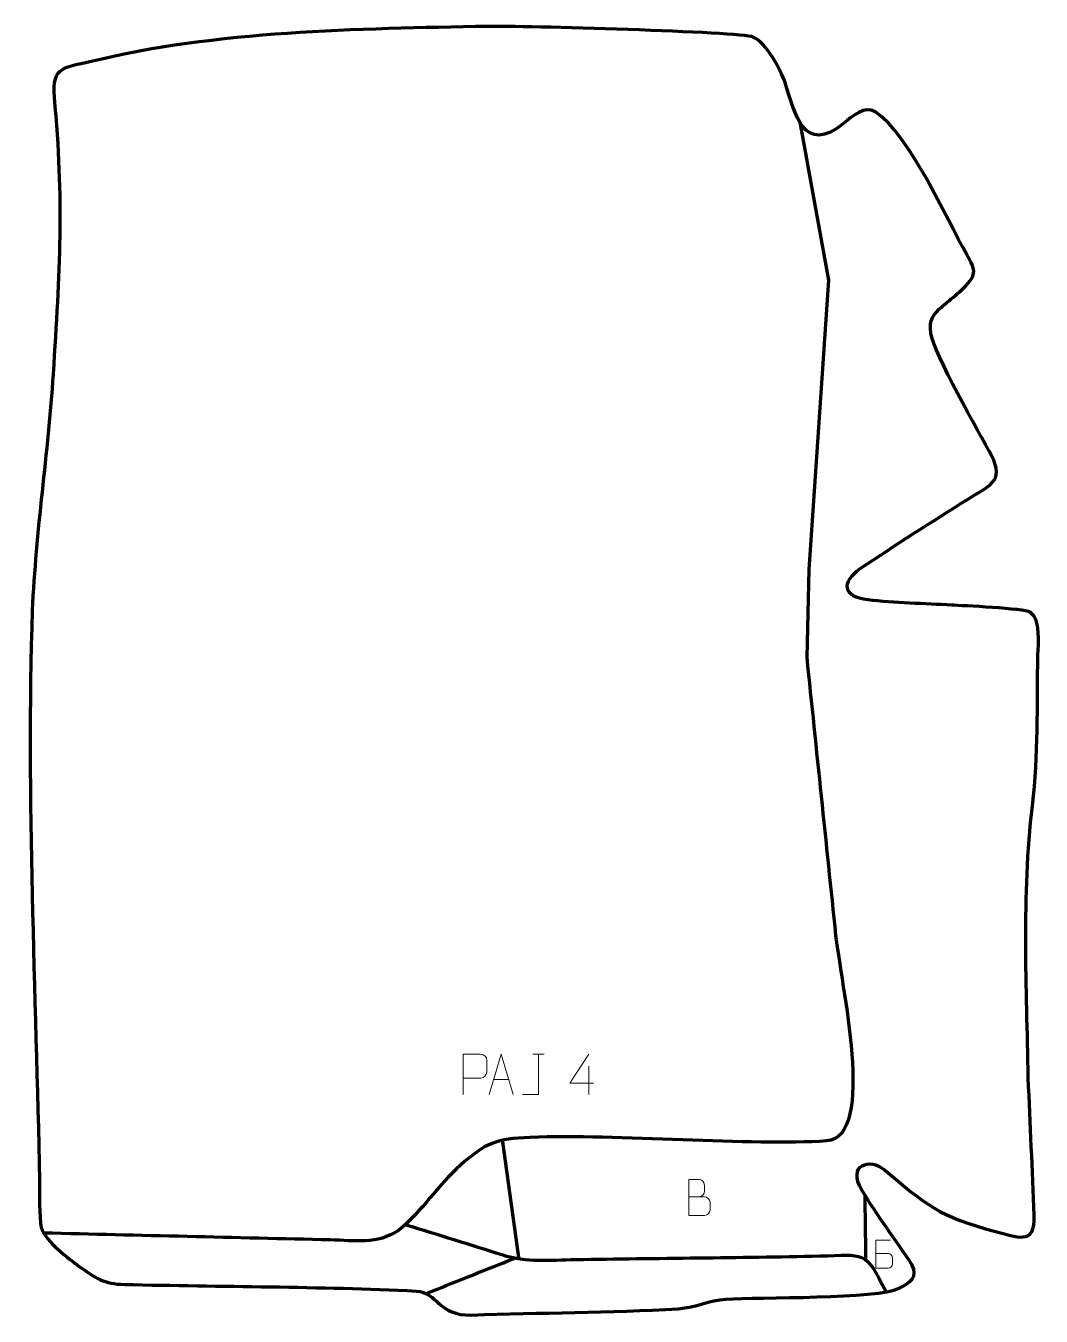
# Model space of a CAD drawing. Header units: millimetres. Extents: x -622 to 11, y -18 to 785.
import ezdxf

# ---------------------------------------------------------------- set-up
doc = ezdxf.new("R2010")
doc.units = ezdxf.units.MM
doc.header["$MEASUREMENT"] = 0
doc.layers.add('layer 2', color=7, linetype='Continuous')
doc.layers.add('layer 3', color=7, linetype='Continuous')

msp = doc.modelspace()

# ---------------------------------------------------------------- linework, layer by layer
at = {"layer": 'layer 2', "color": 142, "lineweight": 158}
for points, knots in [([(-139.7001, 725.3181), (-139.7001, 725.3181), (-121.9465, 627.0669), (-121.9465, 627.0669), (-121.9465, 627.0669), (-121.9465, 627.0669), (-134.1173, 446.8855), (-134.1173, 446.8855), (-134.1173, 446.8855), (-134.1173, 446.8855), (-135.4402, 392.3813), (-135.4402, 392.3813), (-135.4402, 392.3813), (-129.441, 334.6134), (-123.4418, 276.8455), (-117.4428, 219.0776), (-117.4428, 219.0776), (-114.4751, 190.5005), (-91.6415, 93.2157), (-123.0589, 91.0634), (-123.0589, 91.0634), (-169.8477, 87.8581), (-253.6654, 95.4017), (-307.5215, 93.2941), (-307.5215, 93.2941), (-328.8895, 92.4579), (-335.2545, 89.8149), (-351.0471, 75.9645), (-351.0471, 75.9645), (-365.3246, 63.3622), (-374.4411, 47.7395), (-389.6666, 35.3471), (-389.6666, 35.3471), (-402.4642, 26.5315), (-417.2896, 29.021), (-431.9017, 29.4289), (-431.9017, 29.4289), (-491.4536, 30.8532), (-551.0054, 32.2776), (-610.5573, 33.7019)], [0, 0, 0, 0, 0.09090909, 0.09090909, 0.09090909, 0.09090909, 0.18181818, 0.18181818, 0.18181818, 0.18181818, 0.27272727, 0.27272727, 0.27272727, 0.27272727, 0.36363636, 0.36363636, 0.36363636, 0.36363636, 0.45454545, 0.45454545, 0.45454545, 0.45454545, 0.54545455, 0.54545455, 0.54545455, 0.54545455, 0.63636364, 0.63636364, 0.63636364, 0.63636364, 0.72727273, 0.72727273, 0.72727273, 0.72727273, 0.81818182, 0.81818182, 0.81818182, 0.81818182, 1, 1, 1, 1]), ([(-384.9421, 38.9302), (-365.2353, 32.8039), (-344.9814, 26.5664), (-325.3119, 20.3221), (-325.3119, 20.3221), (-308.941, 15.1249), (-296.006, 17.0649), (-279.1931, 17.3033), (-279.1931, 17.3033), (-228.6045, 18.0187), (-177.9273, 18.4203), (-127.3542, 19.4803), (-127.3542, 19.4803), (-99.2493, 20.0693), (-99.3729, 23.594), (-86.0214, -2.9251)], [0, 0, 0, 0, 0.2, 0.2, 0.2, 0.2, 0.4, 0.4, 0.4, 0.4, 0.6, 0.6, 0.6, 0.6, 1, 1, 1, 1]), ([(-372.4224, -3.9315), (-355.3004, 2.8926), (-338.1784, 9.7167), (-321.0564, 16.5408), (-321.0564, 16.5408), (-321.0564, 16.5408), (-317.4924, 17.9613), (-317.4924, 17.9613)], [0, 0, 0, 0, 0.33333333, 0.33333333, 0.33333333, 0.33333333, 1, 1, 1, 1])]:
    msp.add_open_spline(points, degree=3, knots=knots, dxfattribs=at)
for points in [[(-314.4016, 17.0005), (-314.4016, 17.0005), (-324.8816, 91.9133), (-324.8816, 91.9133)], [(-99.2826, 57.4942), (-99.1201, 44.9646), (-98.9421, 29.545), (-98.7796, 17.0154)]]:
    msp.add_open_spline(points, degree=3, dxfattribs=at)
at = {"layer": 'layer 3', "color": 242, "lineweight": 158}
msp.add_open_spline([(-35.6942, 642.8954), (-29.9916, 633.057), (-28.7874, 629.9763), (-40.2, 619.7828), (-40.2, 619.7828), (-43.6562, 616.6959), (-47.3032, 613.8932), (-50.8318, 610.9018), (-50.8318, 610.9018), (-56.9108, 605.4376), (-59.3288, 602.7605), (-58.1042, 594.002), (-58.1042, 594.002), (-56.3272, 581.2931), (-28.3219, 532.531), (-20.3962, 517.7962), (-20.3962, 517.7962), (-11.6214, 501.4828), (-22.8843, 498.4067), (-35.3462, 490.5444), (-35.3462, 490.5444), (-57.6115, 476.4972), (-80.2621, 462.0732), (-102.1644, 447.471), (-102.1644, 447.471), (-113.9211, 438.925), (-113.1249, 429.7456), (-97.4115, 427.9254), (-97.4115, 427.9254), (-80.7358, 426.0986), (-61.9892, 425.617), (-45.105, 424.6569), (-45.105, 424.6569), (-38.9545, 424.3071), (0.0785, 422.623), (3.7387, 420.2254), (3.7387, 420.2254), (10.5441, 415.7677), (8.7349, 400.6467), (8.4981, 393.695), (8.4981, 393.695), (7.9498, 361.6385), (8.8641, 331.9991), (5.0781, 299.9018), (5.0781, 299.9018), (-1.5177, 243.2524), (1.5101, 187.0825), (2.5038, 130.2489), (2.5038, 130.2489), (3.7035, 101.7028), (5.0611, 73.1603), (6.2691, 44.6278), (6.2691, 44.6278), (7.0767, 25.5532), (-5.1334, 31.5001), (-17.9854, 34.7764), (-17.9854, 34.7764), (-52.8584, 43.7524), (-62.0083, 51.9241), (-87.0659, 73.1316), (-87.0659, 73.1316), (-96.0171, 80.7074), (-110.5425, 76.3842), (-101.0344, 60.3917), (-101.0344, 60.3917), (-91.904, 45.0351), (-79.9581, 29.2247), (-69.928, 14.1448), (-69.928, 14.1448), (-65.8361, 5.9611), (-70.8205, 3.0697), (-77.9723, -0.6493), (-77.9723, -0.6493), (-91.0165, -7.4324), (-165.556, -6.1155), (-185.6385, -7.3477), (-185.6385, -7.3477), (-196.6382, -8.0225), (-203.8886, -12.6424), (-215.4956, -13.3595), (-215.4956, -13.3595), (-257.847, -15.9759), (-301.5206, -15.7902), (-344.1346, -17.2993), (-344.1346, -17.2993), (-364.8123, -18.0316), (-365.4369, -2.9789), (-378.485, -2.3473), (-378.485, -2.3473), (-438.9116, 0.5448), (-499.7394, 0.3417), (-560.2558, 1.7388), (-560.2558, 1.7388), (-572.8762, 2.0301), (-578.0874, 5.6095), (-588.3107, 12.9346), (-588.3107, 12.9346), (-594.7389, 17.5405), (-609.3449, 28.8078), (-611.7329, 36.3907), (-611.7329, 36.3907), (-611.7329, 36.3907), (-611.9972, 37.23), (-611.9972, 37.23), (-611.9972, 37.23), (-613.4688, 43.3301), (-613.0252, 59.3364), (-613.1148, 66.4773), (-613.1148, 66.4773), (-615.2922, 182.4764), (-621.6277, 306.2218), (-617.6246, 421.3905), (-617.6246, 421.3905), (-615.4779, 470.4726), (-607.8404, 519.3958), (-604.6329, 568.6485), (-604.6329, 568.6485), (-600.5045, 631.9382), (-597.9822, 676.7284), (-604.0003, 740.9751), (-604.0003, 740.9751), (-605.8353, 760.3491), (-597.0267, 759.3137), (-581.7452, 762.9193), (-581.7452, 762.9193), (-503.3588, 782.343), (-414.8094, 783.4194), (-334.1641, 785.029), (-334.1641, 785.029), (-313.7444, 785.3817), (-176.1404, 781.6033), (-168.7758, 778.3381), (-168.7758, 778.3381), (-160.385, 774.6181), (-151.9139, 758.4472), (-148.9318, 750.0607), (-148.9318, 750.0607), (-142.7305, 730.2928), (-137.1937, 704.3708), (-112.2281, 724.8268), (-112.2281, 724.8268), (-107.0722, 729.0515), (-99.3389, 736.1499), (-92.4423, 731.5905), (-92.4423, 731.5905), (-71.3207, 717.6271), (-49.0771, 665.9828), (-35.6942, 642.8954)], degree=3, knots=[0, 0, 0, 0, 0.02631579, 0.02631579, 0.02631579, 0.02631579, 0.05263158, 0.05263158, 0.05263158, 0.05263158, 0.07894737, 0.07894737, 0.07894737, 0.07894737, 0.10526316, 0.10526316, 0.10526316, 0.10526316, 0.13157895, 0.13157895, 0.13157895, 0.13157895, 0.15789474, 0.15789474, 0.15789474, 0.15789474, 0.18421053, 0.18421053, 0.18421053, 0.18421053, 0.21052632, 0.21052632, 0.21052632, 0.21052632, 0.23684211, 0.23684211, 0.23684211, 0.23684211, 0.26315789, 0.26315789, 0.26315789, 0.26315789, 0.28947368, 0.28947368, 0.28947368, 0.28947368, 0.31578947, 0.31578947, 0.31578947, 0.31578947, 0.34210526, 0.34210526, 0.34210526, 0.34210526, 0.36842105, 0.36842105, 0.36842105, 0.36842105, 0.39473684, 0.39473684, 0.39473684, 0.39473684, 0.42105263, 0.42105263, 0.42105263, 0.42105263, 0.44736842, 0.44736842, 0.44736842, 0.44736842, 0.47368421, 0.47368421, 0.47368421, 0.47368421, 0.5, 0.5, 0.5, 0.5, 0.52631579, 0.52631579, 0.52631579, 0.52631579, 0.55263158, 0.55263158, 0.55263158, 0.55263158, 0.57894737, 0.57894737, 0.57894737, 0.57894737, 0.60526316, 0.60526316, 0.60526316, 0.60526316, 0.63157895, 0.63157895, 0.63157895, 0.63157895, 0.65789474, 0.65789474, 0.65789474, 0.65789474, 0.68421053, 0.68421053, 0.68421053, 0.68421053, 0.71052632, 0.71052632, 0.71052632, 0.71052632, 0.73684211, 0.73684211, 0.73684211, 0.73684211, 0.76315789, 0.76315789, 0.76315789, 0.76315789, 0.78947368, 0.78947368, 0.78947368, 0.78947368, 0.81578947, 0.81578947, 0.81578947, 0.81578947, 0.84210526, 0.84210526, 0.84210526, 0.84210526, 0.86842105, 0.86842105, 0.86842105, 0.86842105, 0.89473684, 0.89473684, 0.89473684, 0.89473684, 0.92105263, 0.92105263, 0.92105263, 0.92105263, 0.94736842, 0.94736842, 0.94736842, 0.94736842, 1, 1, 1, 1], dxfattribs=at)
at = {"layer": 'layer 3', "color": 250, "lineweight": 9}
for points, knots in [([(-349.2602, 120.0759), (-349.2602, 120.0759), (-349.2602, 145.0295), (-349.2602, 145.0295), (-349.2602, 145.0295), (-345.6652, 145.0295), (-342.0699, 145.0295), (-338.4745, 145.0295), (-338.4745, 145.0295), (-336.1493, 144.9916), (-334.5919, 143.5015), (-334.5961, 141.1354), (-334.5961, 141.1354), (-334.5965, 139.0997), (-334.5965, 136.0404), (-334.5961, 134.0044), (-334.5961, 134.0044), (-334.6026, 132.129), (-336.4148, 130.1871), (-338.4244, 130.168), (-338.4244, 130.168), (-338.4244, 130.168), (-349.2602, 130.168), (-349.2602, 130.168)], [0, 0, 0, 0, 0.14285714, 0.14285714, 0.14285714, 0.14285714, 0.28571429, 0.28571429, 0.28571429, 0.28571429, 0.42857143, 0.42857143, 0.42857143, 0.42857143, 0.57142857, 0.57142857, 0.57142857, 0.57142857, 0.71428571, 0.71428571, 0.71428571, 0.71428571, 1, 1, 1, 1]), ([(-333.0841, 120.076), (-333.0841, 120.076), (-325.7131, 145.0295), (-325.7131, 145.0295), (-325.7131, 145.0295), (-325.7131, 145.0295), (-318.1432, 120.076), (-318.1432, 120.076)], [0, 0, 0, 0, 0.33333333, 0.33333333, 0.33333333, 0.33333333, 1, 1, 1, 1]), ([(-312.4168, 120.0759), (-312.4168, 120.0759), (-302.3948, 120.0759), (-302.3948, 120.0759), (-302.3948, 120.0759), (-302.3948, 120.0759), (-302.3948, 145.0295), (-302.3948, 145.0295)], [0, 0, 0, 0, 0.33333333, 0.33333333, 0.33333333, 0.33333333, 1, 1, 1, 1]), ([(-268.2029, 126.9693), (-268.2029, 126.9693), (-283.0246, 126.9693), (-283.0246, 126.9693), (-283.0246, 126.9693), (-283.0246, 126.9693), (-271.147, 145.0398), (-271.147, 145.0398)], [0, 0, 0, 0, 0.33333333, 0.33333333, 0.33333333, 0.33333333, 1, 1, 1, 1]), ([(-208.9029, 56.3525), (-205.6439, 56.3529), (-202.3845, 56.3529), (-199.1248, 56.3525), (-199.1248, 56.3525), (-197.3555, 56.337), (-195.6326, 54.782), (-195.6326, 52.9462), (-195.6326, 52.9462), (-195.6329, 51.9354), (-195.6329, 49.2041), (-195.6326, 48.193), (-195.6326, 48.193), (-195.6167, 46.5289), (-196.998, 44.7251), (-199.0774, 44.7403), (-199.0774, 44.7403), (-202.3374, 44.7406), (-205.5971, 44.7406), (-208.8564, 44.7403), (-208.8564, 44.7403), (-208.8564, 52.1907), (-208.8564, 59.6408), (-208.8564, 67.0906), (-208.8564, 67.0906), (-206.7303, 67.0906), (-204.6039, 67.0906), (-202.4774, 67.0906), (-202.4774, 67.0906), (-200.9719, 67.1064), (-199.0939, 65.3952), (-199.078, 63.6375), (-199.078, 63.6375), (-199.0784, 61.7869), (-199.0784, 61.6562), (-199.078, 59.8053), (-199.078, 59.8053), (-199.0626, 57.9547), (-200.7235, 56.337), (-202.5239, 56.3525)], [0, 0, 0, 0, 0.09090909, 0.09090909, 0.09090909, 0.09090909, 0.18181818, 0.18181818, 0.18181818, 0.18181818, 0.27272727, 0.27272727, 0.27272727, 0.27272727, 0.36363636, 0.36363636, 0.36363636, 0.36363636, 0.45454545, 0.45454545, 0.45454545, 0.45454545, 0.54545455, 0.54545455, 0.54545455, 0.54545455, 0.63636364, 0.63636364, 0.63636364, 0.63636364, 0.72727273, 0.72727273, 0.72727273, 0.72727273, 0.81818182, 0.81818182, 0.81818182, 0.81818182, 1, 1, 1, 1]), ([(-92.4138, 20.9691), (-89.869, 20.9693), (-87.3238, 20.9693), (-84.7785, 20.9691), (-84.7785, 20.9691), (-83.3968, 20.957), (-82.0515, 19.7427), (-82.0515, 18.3092), (-82.0515, 18.3092), (-82.0517, 17.5199), (-82.0517, 15.3871), (-82.0515, 14.5976), (-82.0515, 14.5976), (-82.0391, 13.2981), (-83.1177, 11.8896), (-84.7414, 11.9014), (-84.7414, 11.9014), (-87.287, 11.9017), (-89.8324, 11.9017), (-92.3776, 11.9014), (-92.3776, 11.9014), (-92.3776, 17.7193), (-92.3776, 23.5368), (-92.3776, 29.3541), (-92.3776, 29.3541), (-90.7173, 29.3541), (-84.883, 29.3541), (-83.2225, 29.3541)], [0, 0, 0, 0, 0.125, 0.125, 0.125, 0.125, 0.25, 0.25, 0.25, 0.25, 0.375, 0.375, 0.375, 0.375, 0.5, 0.5, 0.5, 0.5, 0.625, 0.625, 0.625, 0.625, 0.75, 0.75, 0.75, 0.75, 1, 1, 1, 1])]:
    msp.add_open_spline(points, degree=3, knots=knots, dxfattribs=at)
for points in [[(-305.9789, 145.0295), (-305.9789, 145.0295), (-298.8107, 145.0295), (-298.8107, 145.0295)], [(-271.147, 137.7304), (-271.147, 137.7304), (-271.147, 120.0657), (-271.147, 120.0657)], [(-330.3615, 129.3254), (-330.3615, 129.3254), (-320.8658, 129.3254), (-320.8658, 129.3254)]]:
    msp.add_open_spline(points, degree=3, dxfattribs=at)

doc.saveas('drawing.dxf')
